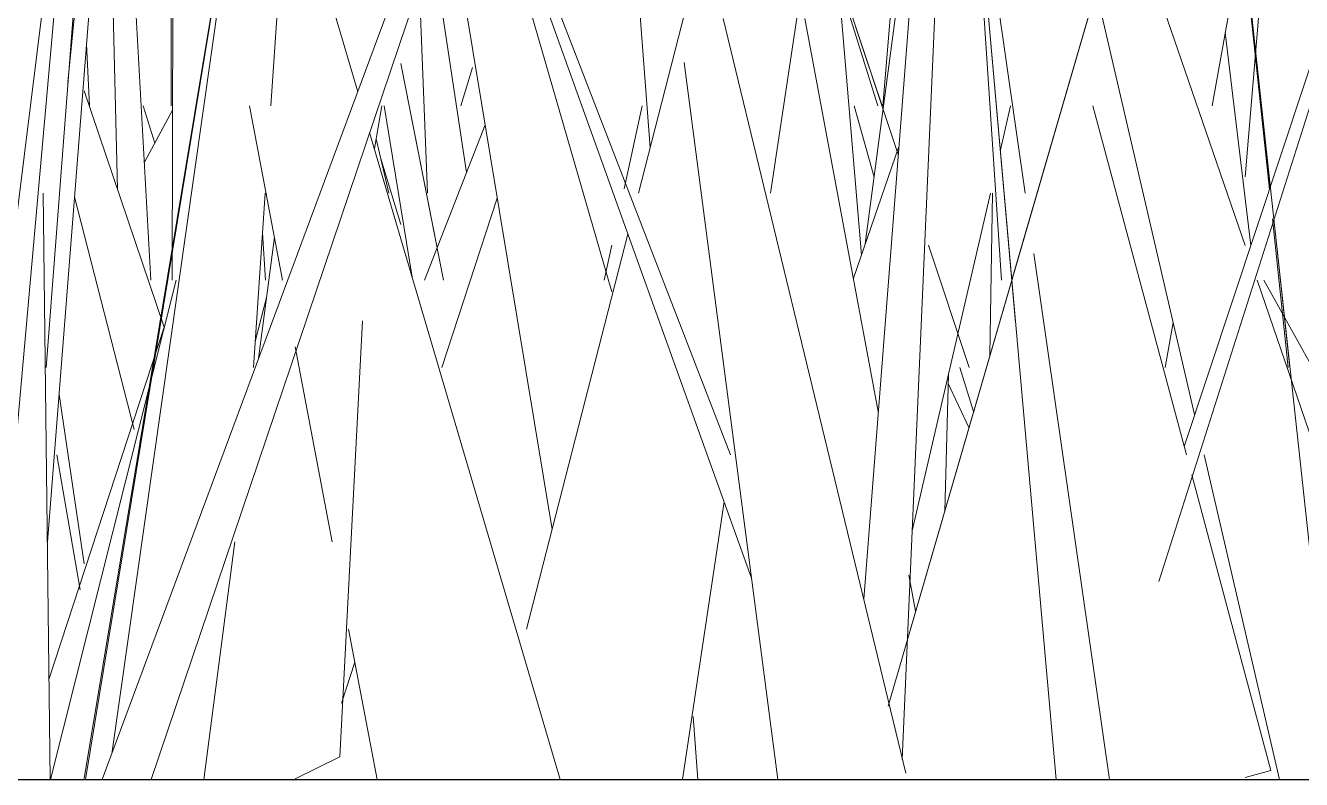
# Model space of a CAD drawing. Header units: millimetres. Extents: x -9575 to 27274, y -4387 to 11354.
# Drawn here: x -5400.93 to -5360.57, y 3048 to 3071.85 of the extents above; entities that cross this region are included whole.
import ezdxf

# ---------------------------------------------------------------- set-up
doc = ezdxf.new("R2010")
doc.units = ezdxf.units.MM
doc.layers.add('G-IMPT', color=8, linetype='Continuous', lineweight=9)

# ---------------------------------------------------------------- blocks, each defined once
blk = doc.blocks.new('Grass Array - 25_dwg-V51-North')
at = {"layer": 'G-IMPT'}
for p, q in [((-5373.644, 3050.319), (-5355.753, 3111.913)), ((-5355.753, 3111.913), (-5363.393, 3069.306)), ((-5381.536, 3066.547), (-5371.493, 3105.661)), ((-5365.076, 3054.258), (-5350.762, 3099.309)), ((-5398.192, 3048.816), (-5391.258, 3097.718)), ((-5373.038, 3095.371), (-5377.364, 3066.547)), ((-5398.503, 3048), (-5381.642, 3093.351)), ((-5362.351, 3064.891), (-5371.166, 3090.568)), ((-5353.738, 3090.33), (-5364.276, 3058.534)), ((-5400.276, 3061.029), (-5398.109, 3089.289)), ((-5393.164, 3069.306), (-5391.854, 3088.856)), ((-5400.228, 3055.511), (-5397.641, 3088.618)), ((-5399.03, 3048), (-5392.46, 3087.867)), ((-5384.38, 3085.239), (-5396.948, 3048)), ((-5371.975, 3085.134), (-5374.412, 3053.706)), ((-5403.428, 3048), (-5399.067, 3082.995)), ((-5373.192, 3048.63), (-5371.685, 3083.1)), ((-5369.371, 3082.856), (-5363.945, 3059.546)), ((-5361.044, 3082.405), (-5362.351, 3067.063)), ((-5371.547, 3082.154), (-5369.302, 3066.547)), ((-5400.276, 3061.029), (-5398.673, 3081.933)), ((-5393.633, 3080.799), (-5399.072, 3048.031)), ((-5372.901, 3080.341), (-5373.806, 3069.306)), ((-5359.518, 3048), (-5363.019, 3080.24)), ((-5374.366, 3064.944), (-5372.383, 3079.874)), ((-5396.258, 3079.044), (-5396.283, 3063.788)), ((-5378.626, 3058.27), (-5386.56, 3078.779)), ((-5371.054, 3078.759), (-5370.05, 3063.788)), ((-5368.324, 3048), (-5371.054, 3078.759)), ((-5386.567, 3078.321), (-5377.961, 3054.368)), ((-5396.314, 3077.582), (-5396.317, 3069.306)), ((-5386.474, 3077.582), (-5382.379, 3063.425)), ((-5374.487, 3064.594), (-5375.574, 3077.582)), ((-5399.614, 3076.848), (-5402.167, 3048.184)), ((-5390.419, 3069.744), (-5392.396, 3076.458)), ((-5396.96, 3063.788), (-5397.657, 3076.319)), ((-5381.786, 3076.155), (-5381.169, 3067.979)), ((-5376.053, 3075.971), (-5373.965, 3069.306)), ((-5376.053, 3075.971), (-5374.363, 3070.896)), ((-5373.322, 3067.77), (-5376.053, 3075.971)), ((-5398.221, 3074.823), (-5398.019, 3066.672)), ((-5384.269, 3055.904), (-5387.401, 3074.823)), ((-5362.446, 3074.823), (-5361.582, 3066.664)), ((-5386.974, 3067.198), (-5388.059, 3074.337)), ((-5361.554, 3066.748), (-5362.379, 3074.341)), ((-5399.262, 3073.297), (-5399.584, 3070.053)), ((-5369.607, 3062.453), (-5370.561, 3073.209)), ((-5388.454, 3072.862), (-5388.212, 3066.547)), ((-5373.078, 3048.202), (-5378.863, 3072.065)), ((-5373.952, 3059.643), (-5376.277, 3072.065)), ((-5373.952, 3059.643), (-5376.277, 3072.065)), ((-5369.727, 3063.805), (-5367.328, 3072.065)), ((-5362.977, 3071.627), (-5362.17, 3064.89)), ((-5398.904, 3069.306), (-5398.997, 3071.258)), ((-5373.833, 3069.306), (-5374.363, 3070.896)), ((-5387.905, 3064.814), (-5389.055, 3070.64)), ((-5387.703, 3063.788), (-5389.055, 3070.64)), ((-5387.157, 3069.306), (-5386.786, 3070.517)), ((-5380.092, 3070.672), (-5377.129, 3048)), ((-5399.072, 3069.785), (-5396.54, 3062.301)), ((-5396.84, 3068.13), (-5397.21, 3069.306)), ((-5397.168, 3067.528), (-5396.274, 3069.17)), ((-5393.837, 3069.306), (-5392.793, 3063.788)), ((-5389.652, 3069.306), (-5389.891, 3067.952)), ((-5389.582, 3069.306), (-5388.694, 3063.886)), ((-5381.426, 3069.306), (-5381.994, 3066.682)), ((-5374.087, 3067.047), (-5374.718, 3069.306)), ((-5369.768, 3069.306), (-5370.091, 3067.909)), ((-5364.206, 3058.27), (-5367.164, 3069.306)), ((-5386.387, 3068.701), (-5388.306, 3063.788)), ((-5384.018, 3048), (-5390.042, 3068.463)), ((-5389.438, 3066.547), (-5389.838, 3068.257)), ((-5373.302, 3068.022), (-5374.741, 3063.86)), ((-5389.055, 3065.551), (-5389.7, 3067.668)), ((-5389.055, 3065.551), (-5389.7, 3067.668)), ((-5400.373, 3066.547), (-5400.145, 3048)), ((-5397.494, 3059.065), (-5399.374, 3066.431)), ((-5393.719, 3061.029), (-5393.349, 3066.547)), ((-5387.756, 3061.029), (-5386.003, 3066.381)), ((-5370.406, 3066.547), (-5372.876, 3055.866)), ((-5370.42, 3061.418), (-5370.337, 3066.547)), ((-5361.483, 3065.734), (-5360.985, 3061.029)), ((-5360.933, 3061.029), (-5361.454, 3065.828)), ((-5393.051, 3065.149), (-5393.552, 3061.318)), ((-5393.333, 3063.788), (-5393.434, 3065.289)), ((-5385.078, 3052.752), (-5381.87, 3065.248)), ((-5382.379, 3064.898), (-5382.619, 3063.788)), ((-5371.077, 3061.029), (-5372.365, 3064.898)), ((-5369.027, 3064.639), (-5366.634, 3048)), ((-5400.135, 3048), (-5396.166, 3063.788)), ((-5372.937, 3052.752), (-5369.732, 3063.788)), ((-5356.658, 3048.307), (-5361.972, 3063.788)), ((-5361.757, 3063.788), (-5360.212, 3061.029)), ((-5393.664, 3061.857), (-5393.294, 3063.285)), ((-5400.184, 3051.159), (-5396.538, 3062.31)), ((-5390.987, 3048.718), (-5390.264, 3062.505)), ((-5364.621, 3062.453), (-5364.877, 3061.029)), ((-5392.396, 3061.687), (-5391.227, 3055.511)), ((-5371.371, 3061.029), (-5370.936, 3059.64)), ((-5371.729, 3060.823), (-5371.851, 3056.491)), ((-5371.738, 3060.525), (-5371.083, 3059.134)), ((-5399.863, 3060.177), (-5399.072, 3054.818)), ((-5399.198, 3053.999), (-5399.932, 3058.27)), ((-5399.198, 3053.999), (-5399.932, 3058.27)), ((-5363.648, 3058.27), (-5361.257, 3048)), ((-5361.53, 3048.287), (-5364.035, 3057.632)), ((-5378.829, 3056.785), (-5380.148, 3048)), ((-5394.308, 3055.511), (-5395.285, 3048)), ((-5372.77, 3053.328), (-5372.982, 3054.464)), ((-5372.77, 3053.328), (-5372.982, 3054.463)), ((-5390.705, 3052.752), (-5389.806, 3048)), ((-5390.928, 3050.415), (-5390.509, 3051.714)), ((-5379.809, 3049.993), (-5379.659, 3048)), ((-5390.987, 3048.718), (-5392.396, 3048.017)), ((-5361.53, 3048.287), (-5362.351, 3048.059))]:
    blk.add_line(p, q, dxfattribs=at)
blk = doc.blocks.new('Grass Array - Grass Array-V52-North')
blk.add_blockref('Grass Array - 25_dwg-V51-North', (0, 0))

msp = doc.modelspace()

# ---------------------------------------------------------------- linework, layer by layer
msp.add_line((-5839.745, 3048), (-5040.568, 3048))

# ---------------------------------------------------------------- block references
msp.add_blockref('Grass Array - Grass Array-V52-North', (0, 0))

doc.saveas('drawing.dxf')
